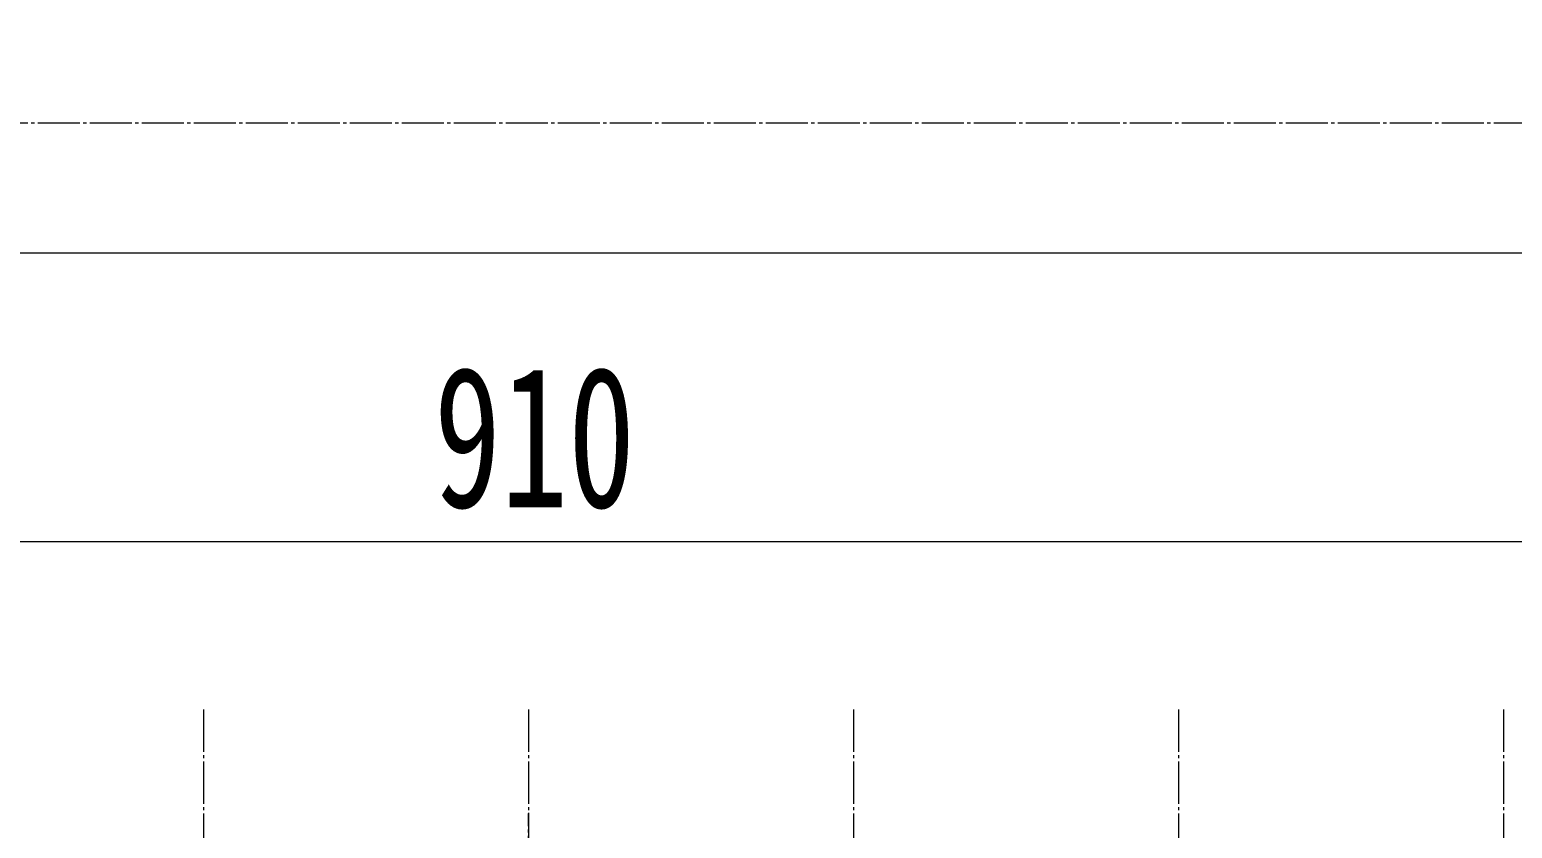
# Model space of a CAD drawing. Header units: millimetres. Extents: x 132745 to 150447, y -25377 to -12762.
# Drawn here: x 136112.4 to 136568.6, y -14414.5 to -14168.7 of the extents above; entities that cross this region are included whole.
import ezdxf

# ---------------------------------------------------------------- set-up
doc = ezdxf.new("R2010")
doc.units = ezdxf.units.MM
doc.linetypes.add('AD_LTYPE1 0 mm', pattern=[16, 13, -1, 1, -1])
doc.layers.add('CAXA_0', color=7, linetype='Continuous', lineweight=18)
doc.layers.add('cdr_dim', color=7, linetype='Continuous', lineweight=18)
doc.layers.add('cdr_dwg1', color=4, linetype='Continuous', lineweight=18, true_color=0x00ffff)
doc.layers.add('cdr_dwg3', color=1, linetype='AD_LTYPE1 0 mm', lineweight=18, true_color=0xff0000)
doc.styles.add('HZ', font='simfang.ttf', dxfattribs={"width": 0.7})

msp = doc.modelspace()

# ---------------------------------------------------------------- linework, layer by layer
at = {"layer": 'CAXA_0', "color": 1, "linetype": 'AD_LTYPE1 0 mm', "true_color": 0xff0000}
msp.add_line((136265.91, -14461.836), (136265.91, -14409.951), dxfattribs=at)
at = {"layer": 'cdr_dim', "linetype": 'Continuous'}
msp.add_line((135853.41, -14326.28), (136678.41, -14326.28), dxfattribs=at)
at = {"layer": 'cdr_dwg1', "linetype": 'Continuous'}
msp.add_line((136833.91, -14237.471), (135823.91, -14237.471), dxfattribs=at)
msp.add_ellipse((135815.91, -14197.471), major_axis=(-1000, 0), ratio=0.5, start_param=3.1415927, end_param=6.2831853, dxfattribs=at)
at = {"layer": 'cdr_dwg3', "linetype": 'AD_LTYPE1 0 mm'}
for p, q in [((136831.91, -14197.471), (135815.91, -14197.471)), ((136165.91, -14377.961), (136165.91, -16225.471)), ((136265.91, -14377.961), (136265.91, -16225.471)), ((136365.91, -14377.961), (136365.91, -16225.471)), ((136465.91, -14377.961), (136465.91, -16225.471)), ((136565.91, -14377.961), (136565.91, -16225.471)), ((136265.91, -14409.707), (136265.91, -15588.471))]:
    msp.add_line(p, q, dxfattribs=at)

# ---------------------------------------------------------------- texts
at = {"layer": 'cdr_dim', "linetype": 'Continuous', "insert": (136267.764, -14294.405), "char_height": 43.3385, "width": 97.22877, "attachment_point": 5, "line_spacing_factor": 1.194679, "style": 'HZ'}
msp.add_mtext('910', dxfattribs=at)

doc.saveas('drawing.dxf')
